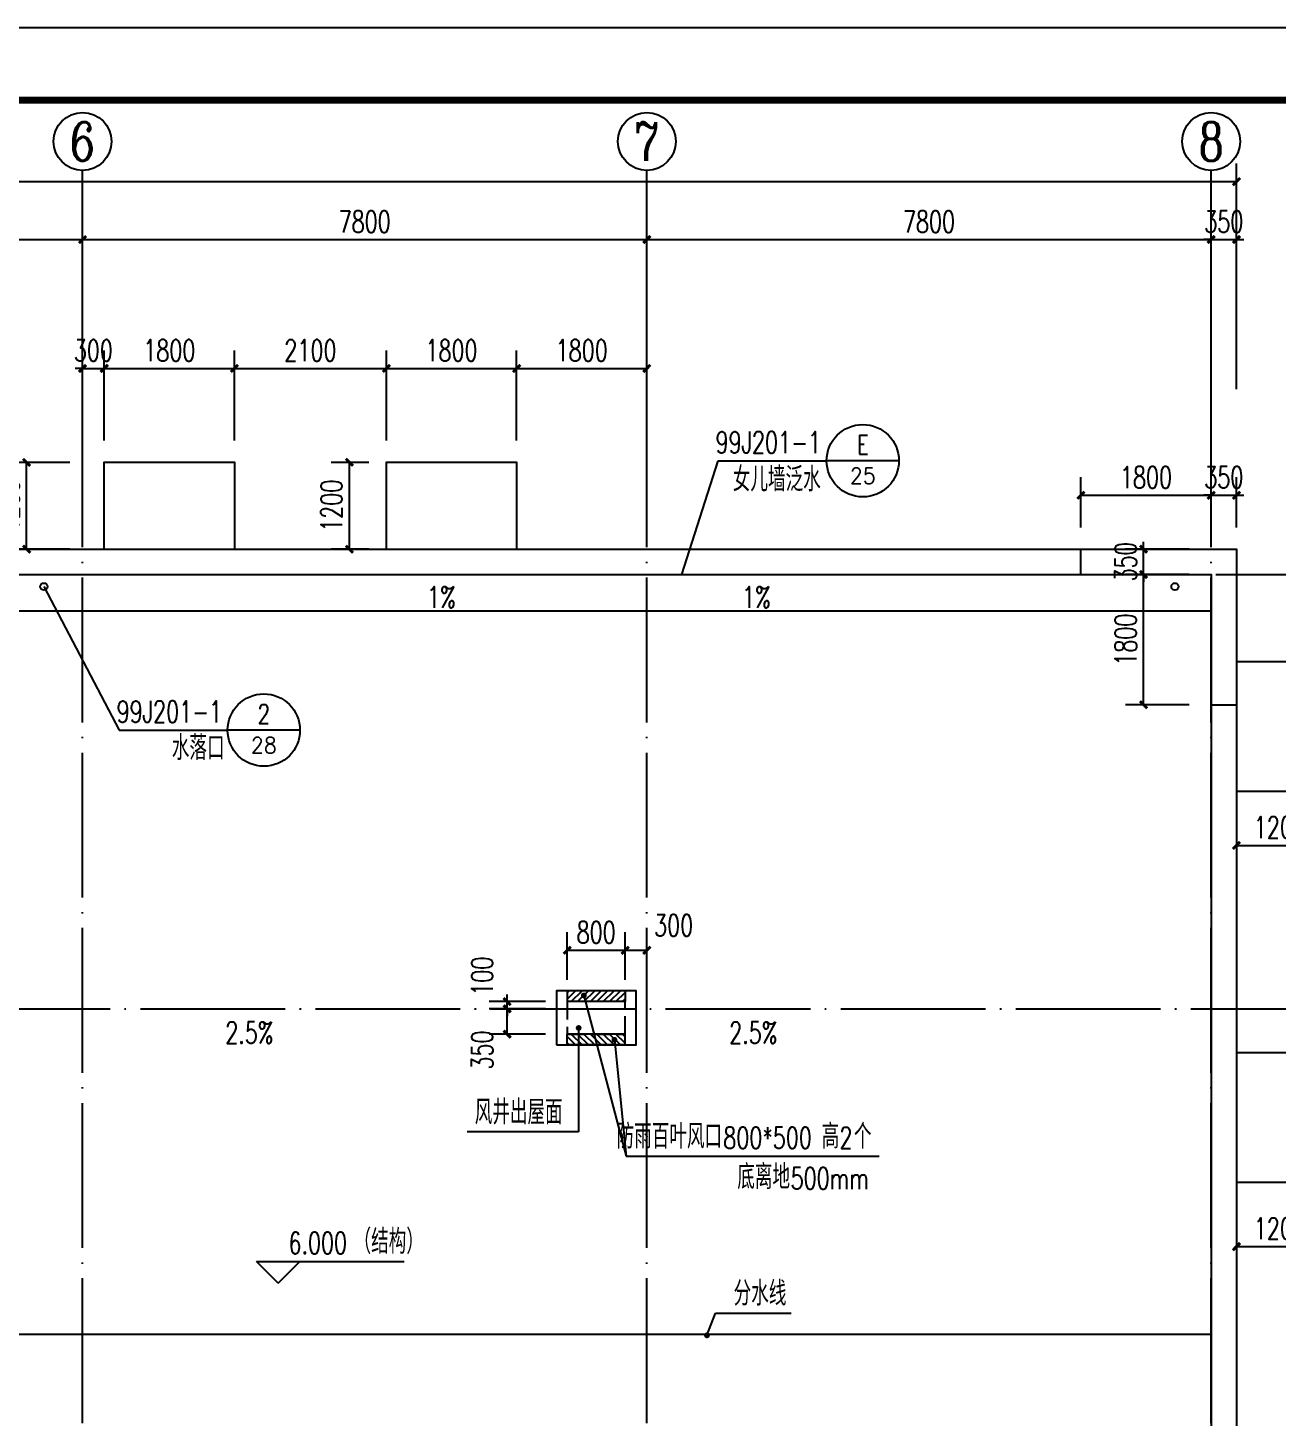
# Model space of a CAD drawing. Extents: x 63793 to 231107, y 20849 to 337643.
# Drawn here: x 187842 to 205112, y 318447 to 337643 of the extents above; entities that cross this region are included whole.
import ezdxf
from ezdxf.enums import TextEntityAlignment as Align

# ---------------------------------------------------------------- set-up
doc = ezdxf.new("R2010")
doc.units = 0
doc.header["$LTSCALE"] = 1000
doc.header["$MEASUREMENT"] = 0
doc.linetypes.add('DASH', pattern=[0.35, 0.25, -0.1])
doc.linetypes.add('DOTE', pattern=[2.42, 2, -0.2, 0.02, -0.2])
for name, color, linetype in [('AXIS', 3, 'Continuous'), ('AXIS_TEXT', 7, 'Continuous'), ('DIM_LEAD', 3, 'Continuous'), ('DIM_SYMB', 3, 'Continuous'), ('DOTE', 1, 'DOTE'), ('PUB_DIM', 3, 'Continuous'), ('PUB_TEXT', 7, 'Continuous'), ('PUB_TITLE', 4, 'Continuous'), ('TFSB', 150, 'Continuous'), ('新块$0$2D_ROOF', 144, 'Continuous'), ('新块$0$PUB_DIM', 3, 'Continuous'), ('新块$0$PUB_TEXT', 7, 'Continuous')]:
    doc.layers.add(name, color=color, linetype=linetype)
doc.styles.add('_TCH_AXIS', font='COMPLEX', dxfattribs={"bigfont": 'GBCBIG'})
doc.styles.add('_TCH_DIM', font='SIMPLEX', dxfattribs={"bigfont": 'GBCBIG'})
doc.styles.add('_TCH_DIM_T3', font='SIMPLEX', dxfattribs={"width": 0.705882, "bigfont": 'GBCBIG'})
doc.styles.add('COMPLEX', font='COMPLEX')
doc.styles.add('新块$0$_TCH_DIM', font='SIMPLEX', dxfattribs={"bigfont": 'GBCBIG'})
doc.dimstyles.new('_TCH_ARCH&&100', dxfattribs={"dimtxt": 297.5, "dimasz": 100, "dimexe": 250, "dimexo": 300, "dimgap": 100, "dimtad": 1, "dimdec": 0, "dimzin": 0, "dimdsep": 46, "dimtxsty": '_TCH_DIM_T3', "dimblk": 'ARCHTICK', "dimcen": 0.09, "dimclrt": 7, "dimazin": 2, "dimtfac": 1, "dimtdec": 0, "dimtix": 1, "dimtmove": 2, "dimatfit": 3, "dimfxl": 0, "dimtolj": 1, "dimtzin": 0, "dimarcsym": 0})

# ---------------------------------------------------------------- blocks, each defined once
blk = doc.blocks.new('_ArchTick')
at = {"color": 0, "linetype": 'ByBlock', "const_width": 0.4}
blk.add_lwpolyline([(-0.5, -0.5), (0.5, 0.5)], dxfattribs=at)
blk = doc.blocks.new('*D1571')
at = {"layer": 'Defpoints', "color": 0, "transparency": 16777216}
for p in [(192288, 331639), (192855, 331639), (192855, 330439)]:
    blk.add_point(p, dxfattribs=at)
at = {"layer": 'PUB_DIM', "color": 0, "lineweight": -2, "transparency": 16777216}
for p, q in [((192555, 331639), (192038, 331639)), ((192288, 330439), (192288, 331639)), ((192555, 330439), (192038, 330439))]:
    blk.add_line(p, q, dxfattribs=at)
at = {"layer": 'PUB_DIM', "color": 0, "lineweight": -2, "transparency": 16777216, "xscale": 100, "yscale": 100, "zscale": 100}
for p, rotation in [((192288, 331639), 90), ((192288, 330439), 270)]:
    blk.add_blockref('_ArchTick', p, dxfattribs=dict(at, rotation=rotation))
at = {"layer": 'PUB_DIM', "color": 7, "transparency": 16777216, "insert": (192040, 331039), "char_height": 297.5, "attachment_point": 5, "rotation": 90, "style": '_TCH_DIM_T3'}
blk.add_mtext('\\A1;1200', dxfattribs=at)
blk = doc.blocks.new('*D1596')
at = {"layer": 'Defpoints', "color": 0, "transparency": 16777216}
for p in [(204549, 321687), (205749, 321687), (205749, 320804)]:
    blk.add_point(p, dxfattribs=at)
at = {"layer": 'PUB_DIM', "color": 0, "lineweight": -2, "transparency": 16777216}
for p, q in [((204549, 321387), (204549, 320554)), ((205749, 321387), (205749, 320554)), ((204549, 320804), (205749, 320804))]:
    blk.add_line(p, q, dxfattribs=at)
at = {"layer": 'PUB_DIM', "color": 0, "lineweight": -2, "transparency": 16777216, "xscale": 100, "yscale": 100, "zscale": 100, "rotation": 180}
blk.add_blockref('_ArchTick', (204549, 320804), dxfattribs=at)
at = {"layer": 'PUB_DIM', "color": 0, "lineweight": -2, "transparency": 16777216, "xscale": 100, "yscale": 100, "zscale": 100}
blk.add_blockref('_ArchTick', (205749, 320804), dxfattribs=at)
at = {"layer": 'PUB_DIM', "color": 7, "transparency": 16777216, "insert": (205149, 321053), "char_height": 297.5, "attachment_point": 5, "style": '_TCH_DIM_T3'}
blk.add_mtext('\\A1;1200', dxfattribs=at)
blk = doc.blocks.new('*D1597')
at = {"layer": 'Defpoints', "color": 0, "transparency": 16777216}
for p in [(204549, 327089), (205749, 327089), (205749, 326347)]:
    blk.add_point(p, dxfattribs=at)
at = {"layer": 'PUB_DIM', "color": 0, "lineweight": -2, "transparency": 16777216}
for p, q in [((204549, 326789), (204549, 326097)), ((205749, 326789), (205749, 326097)), ((204549, 326347), (205749, 326347))]:
    blk.add_line(p, q, dxfattribs=at)
at = {"layer": 'PUB_DIM', "color": 0, "lineweight": -2, "transparency": 16777216, "xscale": 100, "yscale": 100, "zscale": 100, "rotation": 180}
blk.add_blockref('_ArchTick', (204549, 326347), dxfattribs=at)
at = {"layer": 'PUB_DIM', "color": 0, "lineweight": -2, "transparency": 16777216, "xscale": 100, "yscale": 100, "zscale": 100}
blk.add_blockref('_ArchTick', (205749, 326347), dxfattribs=at)
at = {"layer": 'PUB_DIM', "color": 7, "transparency": 16777216, "insert": (205149, 326596), "char_height": 297.5, "attachment_point": 5, "style": '_TCH_DIM_T3'}
blk.add_mtext('\\A1;1200', dxfattribs=at)
blk = doc.blocks.new('*D1600')
at = {"layer": 'Defpoints', "color": 0, "transparency": 16777216}
for p in [(203265, 330089), (204196, 330089), (204196, 328289)]:
    blk.add_point(p, dxfattribs=at)
at = {"layer": 'PUB_DIM', "color": 0, "lineweight": -2, "transparency": 16777216}
for p, q in [((203896, 330089), (203015, 330089)), ((203265, 328289), (203265, 330089)), ((203896, 328289), (203015, 328289))]:
    blk.add_line(p, q, dxfattribs=at)
at = {"layer": 'PUB_DIM', "color": 0, "lineweight": -2, "transparency": 16777216, "xscale": 100, "yscale": 100, "zscale": 100}
for p, rotation in [((203265, 330089), 90), ((203265, 328289), 270)]:
    blk.add_blockref('_ArchTick', p, dxfattribs=dict(at, rotation=rotation))
at = {"layer": 'PUB_DIM', "color": 7, "transparency": 16777216, "insert": (203017, 329189), "char_height": 297.5, "attachment_point": 5, "rotation": 90, "style": '_TCH_DIM_T3'}
blk.add_mtext('\\A1;1800', dxfattribs=at)
blk = doc.blocks.new('*D1601')
at = {"layer": 'Defpoints', "color": 0, "transparency": 16777216}
for p in [(203265, 330439), (204196, 330439), (204196, 330089)]:
    blk.add_point(p, dxfattribs=at)
at = {"layer": 'PUB_DIM', "color": 0, "lineweight": -2, "transparency": 16777216}
for p, q in [((203896, 330439), (203015, 330439)), ((203265, 330439), (203265, 330539)), ((203265, 330089), (203265, 330439)), ((203896, 330089), (203015, 330089)), ((203265, 330089), (203265, 329989))]:
    blk.add_line(p, q, dxfattribs=at)
at = {"layer": 'PUB_DIM', "color": 0, "lineweight": -2, "transparency": 16777216, "xscale": 100, "yscale": 100, "zscale": 100}
for p, rotation in [((203265, 330439), 270), ((203265, 330089), 90)]:
    blk.add_blockref('_ArchTick', p, dxfattribs=dict(at, rotation=rotation))
at = {"layer": 'PUB_DIM', "color": 7, "transparency": 16777216, "insert": (203017, 330264), "char_height": 297.5, "attachment_point": 5, "rotation": 90, "style": '_TCH_DIM_T3'}
blk.add_mtext('\\A1;350', dxfattribs=at)
blk = doc.blocks.new('*D1602')
at = {"layer": 'Defpoints', "color": 0, "transparency": 16777216}
for p in [(196399, 332936), (194599, 331639), (196399, 331639)]:
    blk.add_point(p, dxfattribs=at)
at = {"layer": 'PUB_DIM', "color": 0, "lineweight": -2, "transparency": 16777216}
for p, q in [((194599, 331939), (194599, 333186)), ((196399, 331939), (196399, 333186)), ((194599, 332936), (196399, 332936))]:
    blk.add_line(p, q, dxfattribs=at)
at = {"layer": 'PUB_DIM', "color": 0, "lineweight": -2, "transparency": 16777216, "xscale": 100, "yscale": 100, "zscale": 100, "rotation": 180}
blk.add_blockref('_ArchTick', (194599, 332936), dxfattribs=at)
at = {"layer": 'PUB_DIM', "color": 0, "lineweight": -2, "transparency": 16777216, "xscale": 100, "yscale": 100, "zscale": 100}
blk.add_blockref('_ArchTick', (196399, 332936), dxfattribs=at)
at = {"layer": 'PUB_DIM', "color": 7, "transparency": 16777216, "insert": (195499, 333185), "char_height": 297.5, "attachment_point": 5, "style": '_TCH_DIM_T3'}
blk.add_mtext('\\A1;1800', dxfattribs=at)
blk = doc.blocks.new('*D1603')
at = {"layer": 'Defpoints', "color": 0, "transparency": 16777216}
for p in [(194599, 332936), (192799, 331639), (194599, 331639)]:
    blk.add_point(p, dxfattribs=at)
at = {"layer": 'PUB_DIM', "color": 0, "lineweight": -2, "transparency": 16777216}
for p, q in [((192799, 331939), (192799, 333186)), ((194599, 331939), (194599, 333186)), ((192799, 332936), (194599, 332936))]:
    blk.add_line(p, q, dxfattribs=at)
at = {"layer": 'PUB_DIM', "color": 0, "lineweight": -2, "transparency": 16777216, "xscale": 100, "yscale": 100, "zscale": 100, "rotation": 180}
blk.add_blockref('_ArchTick', (192799, 332936), dxfattribs=at)
at = {"layer": 'PUB_DIM', "color": 0, "lineweight": -2, "transparency": 16777216, "xscale": 100, "yscale": 100, "zscale": 100}
blk.add_blockref('_ArchTick', (194599, 332936), dxfattribs=at)
at = {"layer": 'PUB_DIM', "color": 7, "transparency": 16777216, "insert": (193699, 333185), "char_height": 297.5, "attachment_point": 5, "style": '_TCH_DIM_T3'}
blk.add_mtext('\\A1;1800', dxfattribs=at)
blk = doc.blocks.new('*D1604')
at = {"layer": 'Defpoints', "color": 0, "transparency": 16777216}
for p in [(192799, 332936), (190699, 331639), (192799, 331639)]:
    blk.add_point(p, dxfattribs=at)
at = {"layer": 'PUB_DIM', "color": 0, "lineweight": -2, "transparency": 16777216}
for p, q in [((190699, 331939), (190699, 333186)), ((192799, 331939), (192799, 333186)), ((190699, 332936), (192799, 332936))]:
    blk.add_line(p, q, dxfattribs=at)
at = {"layer": 'PUB_DIM', "color": 0, "lineweight": -2, "transparency": 16777216, "xscale": 100, "yscale": 100, "zscale": 100, "rotation": 180}
blk.add_blockref('_ArchTick', (190699, 332936), dxfattribs=at)
at = {"layer": 'PUB_DIM', "color": 0, "lineweight": -2, "transparency": 16777216, "xscale": 100, "yscale": 100, "zscale": 100}
blk.add_blockref('_ArchTick', (192799, 332936), dxfattribs=at)
at = {"layer": 'PUB_DIM', "color": 7, "transparency": 16777216, "insert": (191749, 333185), "char_height": 297.5, "attachment_point": 5, "style": '_TCH_DIM_T3'}
blk.add_mtext('\\A1;2100', dxfattribs=at)
blk = doc.blocks.new('*D1605')
at = {"layer": 'Defpoints', "color": 0, "transparency": 16777216}
for p in [(190699, 332936), (188899, 331639), (190699, 331639)]:
    blk.add_point(p, dxfattribs=at)
at = {"layer": 'PUB_DIM', "color": 0, "lineweight": -2, "transparency": 16777216}
for p, q in [((188899, 331939), (188899, 333186)), ((190699, 331939), (190699, 333186)), ((188899, 332936), (190699, 332936))]:
    blk.add_line(p, q, dxfattribs=at)
at = {"layer": 'PUB_DIM', "color": 0, "lineweight": -2, "transparency": 16777216, "xscale": 100, "yscale": 100, "zscale": 100, "rotation": 180}
blk.add_blockref('_ArchTick', (188899, 332936), dxfattribs=at)
at = {"layer": 'PUB_DIM', "color": 0, "lineweight": -2, "transparency": 16777216, "xscale": 100, "yscale": 100, "zscale": 100}
blk.add_blockref('_ArchTick', (190699, 332936), dxfattribs=at)
at = {"layer": 'PUB_DIM', "color": 7, "transparency": 16777216, "insert": (189799, 333185), "char_height": 297.5, "attachment_point": 5, "style": '_TCH_DIM_T3'}
blk.add_mtext('\\A1;1800', dxfattribs=at)
blk = doc.blocks.new('*D1606')
at = {"layer": 'Defpoints', "color": 0, "transparency": 16777216}
for p in [(188899, 332936), (188599, 331639), (188899, 331639)]:
    blk.add_point(p, dxfattribs=at)
at = {"layer": 'PUB_DIM', "color": 0, "lineweight": -2, "transparency": 16777216}
for p, q in [((188599, 331939), (188599, 333186)), ((188899, 331939), (188899, 333186)), ((188599, 332936), (188499, 332936)), ((188599, 332936), (188899, 332936)), ((188899, 332936), (188999, 332936))]:
    blk.add_line(p, q, dxfattribs=at)
at = {"layer": 'PUB_DIM', "color": 0, "lineweight": -2, "transparency": 16777216, "xscale": 100, "yscale": 100, "zscale": 100}
blk.add_blockref('_ArchTick', (188599, 332936), dxfattribs=at)
at = {"layer": 'PUB_DIM', "color": 0, "lineweight": -2, "transparency": 16777216, "xscale": 100, "yscale": 100, "zscale": 100, "rotation": 180}
blk.add_blockref('_ArchTick', (188899, 332936), dxfattribs=at)
at = {"layer": 'PUB_DIM', "color": 7, "transparency": 16777216, "insert": (188749, 333185), "char_height": 297.5, "attachment_point": 5, "style": '_TCH_DIM_T3'}
blk.add_mtext('\\A1;300', dxfattribs=at)
blk = doc.blocks.new('*D1607')
at = {"layer": 'Defpoints', "color": 0, "transparency": 16777216}
for p in [(187826, 331639), (188725, 331639), (188725, 330439)]:
    blk.add_point(p, dxfattribs=at)
at = {"layer": 'PUB_DIM', "color": 0, "lineweight": -2, "transparency": 16777216}
for p, q in [((188425, 331639), (187576, 331639)), ((187826, 330439), (187826, 331639)), ((188425, 330439), (187576, 330439))]:
    blk.add_line(p, q, dxfattribs=at)
at = {"layer": 'PUB_DIM', "color": 0, "lineweight": -2, "transparency": 16777216, "xscale": 100, "yscale": 100, "zscale": 100}
for p, rotation in [((187826, 331639), 90), ((187826, 330439), 270)]:
    blk.add_blockref('_ArchTick', p, dxfattribs=dict(at, rotation=rotation))
at = {"layer": 'PUB_DIM', "color": 7, "transparency": 16777216, "insert": (187577, 331039), "char_height": 297.5, "attachment_point": 5, "rotation": 90, "style": '_TCH_DIM_T3'}
blk.add_mtext('\\A1;1200', dxfattribs=at)
blk = doc.blocks.new('*D674')
at = {"layer": 'Defpoints', "color": 0, "transparency": 16777216}
for p in [(194468, 324189), (195299, 324189), (195299, 324089)]:
    blk.add_point(p, dxfattribs=at)
at = {"layer": 'PUB_DIM', "color": 0, "lineweight": -2, "transparency": 16777216}
for p, q in [((194468, 324189), (194468, 324289)), ((194999, 324189), (194218, 324189)), ((194999, 324089), (194218, 324089)), ((194468, 324089), (194468, 324189)), ((194468, 324089), (194468, 323989))]:
    blk.add_line(p, q, dxfattribs=at)
at = {"layer": 'PUB_DIM', "color": 0, "lineweight": -2, "transparency": 16777216, "xscale": 100, "yscale": 100, "zscale": 100}
for p, rotation in [((194468, 324189), 270), ((194468, 324089), 90)]:
    blk.add_blockref('_ArchTick', p, dxfattribs=dict(at, rotation=rotation))
at = {"layer": 'PUB_DIM', "color": 7, "transparency": 16777216, "insert": (194123, 324539), "char_height": 297.5, "attachment_point": 5, "rotation": 90, "style": '_TCH_DIM_T3'}
blk.add_mtext('\\A1;100', dxfattribs=at)
blk = doc.blocks.new('*D675')
at = {"layer": 'Defpoints', "color": 0, "transparency": 16777216}
for p in [(194468, 324089), (195299, 324089), (195299, 323739)]:
    blk.add_point(p, dxfattribs=at)
at = {"layer": 'PUB_DIM', "color": 0, "lineweight": -2, "transparency": 16777216}
for p, q in [((194999, 324089), (194218, 324089)), ((194468, 323739), (194468, 324089)), ((194999, 323739), (194218, 323739))]:
    blk.add_line(p, q, dxfattribs=at)
at = {"layer": 'PUB_DIM', "color": 0, "lineweight": -2, "transparency": 16777216, "xscale": 100, "yscale": 100, "zscale": 100}
for p, rotation in [((194468, 324089), 90), ((194468, 323739), 270)]:
    blk.add_blockref('_ArchTick', p, dxfattribs=dict(at, rotation=rotation))
at = {"layer": 'PUB_DIM', "color": 7, "transparency": 16777216, "insert": (194123, 323519), "char_height": 297.5, "attachment_point": 5, "rotation": 90, "style": '_TCH_DIM_T3'}
blk.add_mtext('\\A1;350', dxfattribs=at)
blk = doc.blocks.new('*D676')
at = {"layer": 'Defpoints', "color": 0, "transparency": 16777216}
for p in [(196399, 324897), (196099, 324189), (196399, 324189)]:
    blk.add_point(p, dxfattribs=at)
at = {"layer": 'PUB_DIM', "color": 0, "lineweight": -2, "transparency": 16777216}
for p, q in [((196099, 324489), (196099, 325147)), ((196399, 324489), (196399, 325147)), ((196099, 324897), (196399, 324897))]:
    blk.add_line(p, q, dxfattribs=at)
at = {"layer": 'PUB_DIM', "color": 0, "lineweight": -2, "transparency": 16777216, "xscale": 100, "yscale": 100, "zscale": 100, "rotation": 180}
blk.add_blockref('_ArchTick', (196099, 324897), dxfattribs=at)
at = {"layer": 'PUB_DIM', "color": 0, "lineweight": -2, "transparency": 16777216, "xscale": 100, "yscale": 100, "zscale": 100}
blk.add_blockref('_ArchTick', (196399, 324897), dxfattribs=at)
at = {"layer": 'PUB_DIM', "color": 7, "transparency": 16777216, "insert": (196769, 325242), "char_height": 297.5, "attachment_point": 5, "style": '_TCH_DIM_T3'}
blk.add_mtext('\\A1;300', dxfattribs=at)
blk = doc.blocks.new('*D677')
at = {"layer": 'Defpoints', "color": 0, "transparency": 16777216}
for p in [(196099, 324897), (195299, 324189), (196099, 324189)]:
    blk.add_point(p, dxfattribs=at)
at = {"layer": 'PUB_DIM', "color": 0, "lineweight": -2, "transparency": 16777216}
for p, q in [((195299, 324489), (195299, 325147)), ((196099, 324489), (196099, 325147)), ((195299, 324897), (196099, 324897))]:
    blk.add_line(p, q, dxfattribs=at)
at = {"layer": 'PUB_DIM', "color": 0, "lineweight": -2, "transparency": 16777216, "xscale": 100, "yscale": 100, "zscale": 100, "rotation": 180}
blk.add_blockref('_ArchTick', (195299, 324897), dxfattribs=at)
at = {"layer": 'PUB_DIM', "color": 0, "lineweight": -2, "transparency": 16777216, "xscale": 100, "yscale": 100, "zscale": 100}
blk.add_blockref('_ArchTick', (196099, 324897), dxfattribs=at)
at = {"layer": 'PUB_DIM', "color": 7, "transparency": 16777216, "insert": (195699, 325146), "char_height": 297.5, "attachment_point": 5, "style": '_TCH_DIM_T3'}
blk.add_mtext('\\A1;800', dxfattribs=at)
blk = doc.blocks.new('*D713')
at = {"layer": 'Defpoints', "color": 0, "transparency": 16777216}
for p in [(204199, 331184), (202399, 330439), (204199, 330439)]:
    blk.add_point(p, dxfattribs=at)
at = {"layer": 'PUB_DIM', "color": 0, "lineweight": -2, "transparency": 16777216}
for p, q in [((202399, 330739), (202399, 331434)), ((204199, 330739), (204199, 331434)), ((202399, 331184), (204199, 331184))]:
    blk.add_line(p, q, dxfattribs=at)
at = {"layer": 'PUB_DIM', "color": 0, "lineweight": -2, "transparency": 16777216, "xscale": 100, "yscale": 100, "zscale": 100, "rotation": 180}
blk.add_blockref('_ArchTick', (202399, 331184), dxfattribs=at)
at = {"layer": 'PUB_DIM', "color": 0, "lineweight": -2, "transparency": 16777216, "xscale": 100, "yscale": 100, "zscale": 100}
blk.add_blockref('_ArchTick', (204199, 331184), dxfattribs=at)
at = {"layer": 'PUB_DIM', "color": 7, "transparency": 16777216, "insert": (203299, 331432), "char_height": 297.5, "attachment_point": 5, "style": '_TCH_DIM_T3'}
blk.add_mtext('\\A1;1800', dxfattribs=at)
blk = doc.blocks.new('*D714')
at = {"layer": 'Defpoints', "color": 0, "transparency": 16777216}
for p in [(204549, 331184), (204199, 330439), (204549, 330439)]:
    blk.add_point(p, dxfattribs=at)
at = {"layer": 'PUB_DIM', "color": 0, "lineweight": -2, "transparency": 16777216}
for p, q in [((204199, 330739), (204199, 331434)), ((204549, 330739), (204549, 331434)), ((204199, 331184), (204099, 331184)), ((204199, 331184), (204549, 331184)), ((204549, 331184), (204649, 331184))]:
    blk.add_line(p, q, dxfattribs=at)
at = {"layer": 'PUB_DIM', "color": 0, "lineweight": -2, "transparency": 16777216, "xscale": 100, "yscale": 100, "zscale": 100}
blk.add_blockref('_ArchTick', (204199, 331184), dxfattribs=at)
at = {"layer": 'PUB_DIM', "color": 0, "lineweight": -2, "transparency": 16777216, "xscale": 100, "yscale": 100, "zscale": 100, "rotation": 180}
blk.add_blockref('_ArchTick', (204549, 331184), dxfattribs=at)
at = {"layer": 'PUB_DIM', "color": 7, "transparency": 16777216, "insert": (204374, 331432), "char_height": 297.5, "attachment_point": 5, "style": '_TCH_DIM_T3'}
blk.add_mtext('\\A1;350', dxfattribs=at)
blk = doc.blocks.new('*D770')
at = {"layer": 'AXIS', "color": 0, "lineweight": -2, "transparency": 16777216}
for p, q in [((180799, 332650), (180799, 334967)), ((188599, 332650), (188599, 334967)), ((180799, 334717), (188599, 334717))]:
    blk.add_line(p, q, dxfattribs=at)
at = {"layer": 'Defpoints', "color": 0, "transparency": 16777216}
for p in [(188599, 334717), (180799, 332350), (188599, 332350)]:
    blk.add_point(p, dxfattribs=at)
at = {"layer": 'AXIS', "color": 0, "lineweight": -2, "transparency": 16777216, "xscale": 100, "yscale": 100, "zscale": 100, "rotation": 180}
blk.add_blockref('_ArchTick', (180799, 334717), dxfattribs=at)
at = {"layer": 'AXIS', "color": 0, "lineweight": -2, "transparency": 16777216, "xscale": 100, "yscale": 100, "zscale": 100}
blk.add_blockref('_ArchTick', (188599, 334717), dxfattribs=at)
at = {"layer": 'AXIS', "color": 7, "transparency": 16777216, "insert": (184699, 334965), "char_height": 297.5, "attachment_point": 5, "style": '_TCH_DIM_T3'}
blk.add_mtext('\\A1;7800', dxfattribs=at)
blk = doc.blocks.new('*D771')
at = {"layer": 'AXIS', "color": 0, "lineweight": -2, "transparency": 16777216}
for p, q in [((188599, 332650), (188599, 334967)), ((196399, 332650), (196399, 334967)), ((188599, 334717), (196399, 334717))]:
    blk.add_line(p, q, dxfattribs=at)
at = {"layer": 'Defpoints', "color": 0, "transparency": 16777216}
for p in [(196399, 334717), (188599, 332350), (196399, 332350)]:
    blk.add_point(p, dxfattribs=at)
at = {"layer": 'AXIS', "color": 0, "lineweight": -2, "transparency": 16777216, "xscale": 100, "yscale": 100, "zscale": 100, "rotation": 180}
blk.add_blockref('_ArchTick', (188599, 334717), dxfattribs=at)
at = {"layer": 'AXIS', "color": 0, "lineweight": -2, "transparency": 16777216, "xscale": 100, "yscale": 100, "zscale": 100}
blk.add_blockref('_ArchTick', (196399, 334717), dxfattribs=at)
at = {"layer": 'AXIS', "color": 7, "transparency": 16777216, "insert": (192499, 334965), "char_height": 297.5, "attachment_point": 5, "style": '_TCH_DIM_T3'}
blk.add_mtext('\\A1;7800', dxfattribs=at)
blk = doc.blocks.new('*D772')
at = {"layer": 'AXIS', "color": 0, "lineweight": -2, "transparency": 16777216}
for p, q in [((196399, 332650), (196399, 334967)), ((204199, 332650), (204199, 334967)), ((196399, 334717), (204199, 334717))]:
    blk.add_line(p, q, dxfattribs=at)
at = {"layer": 'Defpoints', "color": 0, "transparency": 16777216}
for p in [(204199, 334717), (196399, 332350), (204199, 332350)]:
    blk.add_point(p, dxfattribs=at)
at = {"layer": 'AXIS', "color": 0, "lineweight": -2, "transparency": 16777216, "xscale": 100, "yscale": 100, "zscale": 100, "rotation": 180}
blk.add_blockref('_ArchTick', (196399, 334717), dxfattribs=at)
at = {"layer": 'AXIS', "color": 0, "lineweight": -2, "transparency": 16777216, "xscale": 100, "yscale": 100, "zscale": 100}
blk.add_blockref('_ArchTick', (204199, 334717), dxfattribs=at)
at = {"layer": 'AXIS', "color": 7, "transparency": 16777216, "insert": (200299, 334965), "char_height": 297.5, "attachment_point": 5, "style": '_TCH_DIM_T3'}
blk.add_mtext('\\A1;7800', dxfattribs=at)
blk = doc.blocks.new('*D773')
at = {"layer": 'AXIS', "color": 0, "lineweight": -2, "transparency": 16777216}
for p, q in [((204199, 332650), (204199, 334967)), ((204549, 332650), (204549, 334967)), ((204199, 334717), (204099, 334717)), ((204199, 334717), (204549, 334717)), ((204549, 334717), (204649, 334717))]:
    blk.add_line(p, q, dxfattribs=at)
at = {"layer": 'Defpoints', "color": 0, "transparency": 16777216}
for p in [(204549, 334717), (204199, 332350), (204549, 332350)]:
    blk.add_point(p, dxfattribs=at)
at = {"layer": 'AXIS', "color": 0, "lineweight": -2, "transparency": 16777216, "xscale": 100, "yscale": 100, "zscale": 100}
blk.add_blockref('_ArchTick', (204199, 334717), dxfattribs=at)
at = {"layer": 'AXIS', "color": 0, "lineweight": -2, "transparency": 16777216, "xscale": 100, "yscale": 100, "zscale": 100, "rotation": 180}
blk.add_blockref('_ArchTick', (204549, 334717), dxfattribs=at)
at = {"layer": 'AXIS', "color": 7, "transparency": 16777216, "insert": (204374, 334965), "char_height": 297.5, "attachment_point": 5, "style": '_TCH_DIM_T3'}
blk.add_mtext('\\A1;350', dxfattribs=at)
blk = doc.blocks.new('*D796')
at = {"layer": 'AXIS', "color": 0, "lineweight": -2, "transparency": 16777216}
for p, q in [((142649, 333950), (142649, 335767)), ((204549, 333950), (204549, 335767)), ((142649, 335517), (204549, 335517))]:
    blk.add_line(p, q, dxfattribs=at)
at = {"layer": 'Defpoints', "color": 0, "transparency": 16777216}
for p in [(204549, 335517), (142649, 333650), (204549, 333650)]:
    blk.add_point(p, dxfattribs=at)
at = {"layer": 'AXIS', "color": 0, "lineweight": -2, "transparency": 16777216, "xscale": 100, "yscale": 100, "zscale": 100, "rotation": 180}
blk.add_blockref('_ArchTick', (142649, 335517), dxfattribs=at)
at = {"layer": 'AXIS', "color": 0, "lineweight": -2, "transparency": 16777216, "xscale": 100, "yscale": 100, "zscale": 100}
blk.add_blockref('_ArchTick', (204549, 335517), dxfattribs=at)
at = {"layer": 'AXIS', "color": 7, "transparency": 16777216, "insert": (173599, 335765), "char_height": 297.5, "attachment_point": 5, "style": '_TCH_DIM_T3'}
blk.add_mtext('\\A1;61900', dxfattribs=at)
blk = doc.blocks.new('_AXISO')
blk.add_circle((0, 0), 0.5)
at = {"layer": 'AXIS_TEXT', "style": 'COMPLEX', "width": 1.041667}
blk.add_attdef('A', text='', height=0.56, dxfattribs=at).set_placement((-0.25, -0.28), (0.25, -0.28), align=Align.FIT)

msp = doc.modelspace()

# ---------------------------------------------------------------- hatches: boundary and pattern name
at = {"layer": 'TFSB'}
h = msp.add_hatch(dxfattribs=at)
h.set_pattern_fill('ANSI31', color=256, scale=500, angle=180, style=0)
h.set_pattern_definition([(225, (413076.6, 402081.95), (44.194174, -44.194174), [])])
h.paths.add_polyline_path([(195299.3, 324189.2), (195674.3, 324189.2), (195674.3, 324339.2), (195299.3, 324339.2)])
h.paths.add_polyline_path([(195674.3, 324189.2), (196099.3, 324189.2), (196099.3, 324339.2), (195674.3, 324339.2)])
h = msp.add_hatch(dxfattribs=at)
h.set_pattern_fill('ANSI31', color=256, scale=500, angle=180, style=0)
h.set_pattern_definition([(135, (413076.6, 245846.42), (44.194174, 44.194174), [])])
h.paths.add_polyline_path([(195299.3, 323739.2), (195674.3, 323739.2), (195674.3, 323589.2), (195299.3, 323589.2)])
h.paths.add_polyline_path([(195674.3, 323739.2), (196099.3, 323739.2), (196099.3, 323589.2), (195674.3, 323589.2)])

# ---------------------------------------------------------------- linework, layer by layer
msp.add_line((204199.3, 319589.2), (183299.3, 319589.2))
for points in [[(188899.3, 330439.2), (188899.3, 331639.2), (190699.3, 331639.2), (190699.3, 330439.2)], [(192799.3, 330439.2), (192799.3, 331639.2), (194599.3, 331639.2), (194599.3, 330439.2)], [(204549.3, 328889.2), (205749.3, 328889.2), (205749.3, 327089.2), (204549.3, 327089.2)], [(204549.3, 323487.1), (205749.3, 323487.1), (205749.3, 321687.1), (204549.3, 321687.1)]]:
    msp.add_lwpolyline(points)
at = {"layer": 'AXIS'}
for p, q in [((188599.3, 330781.2), (188599.3, 335672.3)), ((196399.3, 330781.2), (196399.3, 335672.3)), ((204199.3, 330781.2), (204199.3, 335672.3))]:
    msp.add_line(p, q, dxfattribs=at)
at = {"layer": 'DIM_LEAD'}
for p, q in [((196884.5, 330089.2), (197385.5, 331661.5)), ((197385.5, 331661.5), (198883.8, 331661.5)), ((199883.8, 331661.5), (198883.8, 331661.5)), ((188064.9, 329921.3), (189106.6, 327939.6)), ((189106.6, 327939.6), (190604.9, 327939.6)), ((191604.9, 327939.6), (190604.9, 327939.6)), ((195529.2, 324273.9), (196112, 322053.4)), ((195529.2, 324273.9), (196112, 322053.4)), ((195529.2, 324273.9), (196112, 322053.4)), ((195529.2, 324273.9), (196112, 322053.4)), ((195456.6, 323824), (195456.6, 322387.2)), ((195950.9, 323661.3), (196112, 322053.4)), ((195456.6, 322387.2), (193914.8, 322387.2)), ((196112, 322053.4), (199611.8, 322053.4)), ((197230.3, 319577.7), (197347.7, 319883.5)), ((197347.7, 319883.5), (198396.1, 319883.5))]:
    msp.add_line(p, q, dxfattribs=at)
at = {"layer": 'DIM_LEAD', "const_width": 40}
for points in [[(195524.1, 324293.3, 1), (195534.2, 324254.6, 1)], [(195524.1, 324293.3, 1), (195534.2, 324254.6, 1)], [(195524.1, 324293.3, 1), (195534.2, 324254.6, 1)], [(195524.1, 324293.3, 1), (195534.2, 324254.6, 1)], [(195456.6, 323844, 1), (195456.6, 323804, 1)], [(195948.9, 323681.2, 1), (195952.9, 323641.4, 1)], [(197223.1, 319559, 1), (197237.5, 319596.4, 1)]]:
    msp.add_lwpolyline(points, format="xyb", close=True, dxfattribs=at)
at = {"layer": 'DIM_LEAD'}
for centre, radius in [((199383.8, 331661.5), 500), ((196884.5, 330089.2), 0), ((188064.9, 329921.3), 0), ((191104.9, 327939.6), 500)]:
    msp.add_circle(centre, radius, dxfattribs=at)
at = {"layer": 'DIM_SYMB'}
for points in [[(193256.5, 329776.1, 0, 0, 0), (192239.2, 329776.1, 80, 0, 0), (191939.2, 329776.1, 0, 0, 0)], [(198160.6, 329776.1, 0, 0, 0), (199177.9, 329776.1, 80, 0, 0), (199477.9, 329776.1, 0, 0, 0)], [(190912.5, 324012.5, 0, 0, 0), (190912.5, 325029.8, 80, 0, 0), (190912.5, 325329.8, 0, 0, 0)], [(197877.6, 324012.5, 0, 0, 0), (197877.6, 325029.8, 80, 0, 0), (197877.6, 325329.8, 0, 0, 0)]]:
    msp.add_lwpolyline(points, format="xyseb", dxfattribs=at)
at = {"layer": 'DOTE'}
for p, q in [((188599.3, 303846.2), (188599.3, 333311.6)), ((196399.3, 303846.2), (196399.3, 333311.6)), ((204199.3, 303846.2), (204199.3, 333311.6)), ((163124.3, 330089.2), (206199.3, 330089.2)), ((140999.3, 324089.2), (206199.3, 324089.2))]:
    msp.add_line(p, q, dxfattribs=at)
at = {"layer": 'PUB_TITLE'}
msp.add_lwpolyline([(129770.5, 295642.6), (218970.5, 295642.6), (218970.5, 337642.6), (129770.5, 337642.6)], close=True, dxfattribs=at)
at = {"layer": 'PUB_TITLE', "const_width": 100}
msp.add_lwpolyline([(132270.5, 296642.6), (217970.5, 296642.6), (217970.5, 336642.6), (132270.5, 336642.6)], close=True, dxfattribs=at)
at = {"layer": 'TFSB'}
for p, q in [((195299.3, 324339.2), (195299.3, 324189.2)), ((196099.3, 324339.2), (195299.3, 324339.2)), ((196099.3, 324339.2), (196099.3, 324189.2)), ((196099.3, 324189.2), (195299.3, 324189.2)), ((195299.3, 323589.2), (195299.3, 323739.2)), ((196099.3, 323739.2), (195299.3, 323739.2)), ((196099.3, 323589.2), (196099.3, 323739.2)), ((196099.3, 323589.2), (195299.3, 323589.2))]:
    msp.add_line(p, q, dxfattribs=at)
at = {"layer": '新块$0$2D_ROOF', "color": 42}
for p, q in [((202399.3, 330089.2), (202399.3, 330439.2)), ((204199.3, 328289.2), (204549.3, 328289.2))]:
    msp.add_line(p, q, dxfattribs=at)
for points in [[(183299.3, 330439.2), (204549.3, 330439.2), (204549.3, 308739.2), (183299.3, 308739.2)], [(183299.3, 330089.2), (204199.3, 330089.2), (204199.3, 309089.2), (183299.3, 309089.2)], [(183299.3, 329589.2), (204199.3, 329589.2)]]:
    msp.add_lwpolyline(points, dxfattribs=at)
msp.add_lwpolyline([(195149.3, 323589.2), (196249.3, 323589.2), (196249.3, 324339.2), (195149.3, 324339.2)], close=True, dxfattribs=at)
at = {"layer": '新块$0$2D_ROOF', "color": 42, "linetype": 'DASH'}
msp.add_lwpolyline([(195299.3, 323739.2), (196099.3, 323739.2), (196099.3, 324189.2), (195299.3, 324189.2)], close=True, dxfattribs=at)
at = {"layer": '新块$0$2D_ROOF', "color": 3}
for centre in [(188064.9, 329921.3), (203699.2, 329921.3)]:
    msp.add_circle(centre, 50, dxfattribs=at)
at = {"layer": '新块$0$PUB_DIM'}
for p, q in [((191302, 320299.8), (191002, 320599.8)), ((191002, 320599.8), (193047.1, 320599.8)), ((191302, 320299.8), (191602, 320599.8))]:
    msp.add_line(p, q, dxfattribs=at)

# ---------------------------------------------------------------- block references
at = {"layer": 'AXIS'}
ref = msp.add_blockref('_AXISO', (188599.3, 336072.3), dxfattribs=dict(at, xscale=800, yscale=800, zscale=800))
ref.add_attrib('A', '6', dxfattribs={"layer": 'AXIS_TEXT', "height": 532.5, "style": '_TCH_AXIS'}).set_placement((188421.8, 335806), (188776.8, 335806), align=Align.FIT)
ref = msp.add_blockref('_AXISO', (196399.3, 336072.3), dxfattribs=dict(at, xscale=800, yscale=800, zscale=800))
ref.add_attrib('A', '7', dxfattribs={"layer": 'AXIS_TEXT', "height": 532.5, "style": '_TCH_AXIS'}).set_placement((196221.8, 335806), (196576.8, 335806), align=Align.FIT)
ref = msp.add_blockref('_AXISO', (204199.3, 336072.3), dxfattribs=dict(at, xscale=800, yscale=800, zscale=800))
ref.add_attrib('A', '8', dxfattribs={"layer": 'AXIS_TEXT', "height": 532.5, "style": '_TCH_AXIS'}).set_placement((204021.8, 335806), (204376.8, 335806), align=Align.FIT)

# ---------------------------------------------------------------- texts
at = {"layer": 'PUB_TEXT', "style": '_TCH_DIM', "width": 0.705882}
for s, p in [('99J201-1', (197348.8, 331766.5)), ('1%%%', (193361.5, 329627.3)), ('1%%%', (197715.6, 329627.3)), ('99J201-1', (189069.9, 328044.6)), ('2.5%%%', (190572.5, 323610)), ('2.5%%%', (197537.6, 323610)), ('800*500', (197455.3, 322158.4)), ('2', (199061, 322158.4)), ('500mm', (198386.8, 321598.4))]:
    msp.add_text(s, height=297.5, dxfattribs=at).set_placement(p)
at = {"layer": 'PUB_TEXT', "style": '_TCH_DIM'}
for s, height, p, p2 in [('E', 262.5, (199302.5, 331753.8), (199465, 331753.8)), ('25', 219.66, (199206, 331342.7), (199561.6, 331342.7)), ('2', 261, (191017.9, 328032.1), (191191.9, 328032.1)), ('28', 219.66, (190927.1, 327620.8), (191282.7, 327620.8))]:
    msp.add_text(s, height=height, dxfattribs=at).set_placement(p, p2, align=Align.FIT)
for s, height, p in [('女儿墙泛水', 337.59, (197587.3, 331236.2)), ('水落口', 337.59, (189833.4, 327525.5)), ('风井出屋面', 337.59, (194019.8, 322492.2)), ('防雨百叶风口', 337.59, (195980.8, 322158.4)), ('高', 337.6, (198815.3, 322158.4)), ('个', 337.6, (199261, 322158.4)), ('底离地', 337.59, (197649.5, 321598.4)), ('分水线', 337.59, (197598.6, 319988.5))]:
    msp.add_text(s, height=height, dxfattribs=at).set_placement(p)
at = {"layer": '新块$0$PUB_TEXT', "style": '新块$0$_TCH_DIM', "width": 0.705882}
msp.add_text('6.000', height=297.5, dxfattribs=at).set_placement((191445.3, 320704.8))
at = {"layer": '新块$0$PUB_TEXT', "style": '新块$0$_TCH_DIM'}
msp.add_text('（结构）', height=337.59, dxfattribs=at).set_placement((192345.3, 320704.8))

# ---------------------------------------------------------------- dimensions: what is measured, and where the dimension line sits
at = {"layer": 'AXIS'}
for p1, p2, distance, text, picture, middle in [((142649.3, 333650.1), (204549.3, 333650.1), 1866.7, '61900', '*D796', (173599.3, 335765.5)), ((180799.3, 332350.1), (188599.3, 332350.1), 2366.7, '7800', '*D770', (184699.3, 334965.5)), ((188599.3, 332350.1), (196399.3, 332350.1), 2366.7, '7800', '*D771', (192499.3, 334965.5)), ((196399.3, 332350.1), (204199.3, 332350.1), 2366.7, '7800', '*D772', (200299.3, 334965.5)), ((204199.3, 332350.1), (204549.3, 332350.1), 2366.7, '350', '*D773', (204374.3, 334965.5))]:
    dim = msp.add_aligned_dim(p1=p1, p2=p2, distance=distance, text=text, dimstyle='_TCH_ARCH&&100', dxfattribs=at)
    dim.commit()
    dim.dimension.update_dxf_attribs({"geometry": picture, "text_midpoint": middle})
at = {"layer": 'PUB_DIM'}
for p1, p2, distance, text, picture, middle in [((188599.3, 331639.2), (188899.3, 331639.2), 1297.1, '300', '*D1606', (188749.3, 333185)), ((188899.3, 331639.2), (190699.3, 331639.2), 1297.1, '1800', '*D1605', (189799.3, 333185)), ((190699.3, 331639.2), (192799.3, 331639.2), 1297.1, '2100', '*D1604', (191749.3, 333185)), ((192799.3, 331639.2), (194599.3, 331639.2), 1297.1, '1800', '*D1603', (193699.3, 333185)), ((194599.3, 331639.2), (196399.3, 331639.2), 1297.1, '1800', '*D1602', (195499.3, 333185)), ((188724.7, 330439.2), (188724.7, 331639.2), 898.8, '1200', '*D1607', (187577.1, 331039.2)), ((192855.4, 330439.2), (192855.4, 331639.2), 567.2, '1200', '*D1571', (192039.5, 331039.2)), ((202399.3, 330439.2), (204199.3, 330439.2), 744.5, '1800', '*D713', (203299.3, 331432.4)), ((204199.3, 330439.2), (204549.3, 330439.2), 744.5, '350', '*D714', (204374.3, 331432.4)), ((204195.6, 330089.2), (204195.6, 330439.2), 930.3, '350', '*D1601', (203016.5, 330264.2)), ((204195.6, 328289.2), (204195.6, 330089.2), 930.3, '1800', '*D1600', (203016.5, 329189.2)), ((204549.3, 327089.2), (205749.3, 327089.2), -741.9, '1200', '*D1597', (205149.3, 326596)), ((195299.3, 324189.2), (196099.3, 324189.2), 707.6, '800', '*D677', (195699.3, 325145.6)), ((204549.3, 321687.1), (205749.3, 321687.1), -883.4, '1200', '*D1596', (205149.3, 321052.5))]:
    dim = msp.add_aligned_dim(p1=p1, p2=p2, distance=distance, text=text, dimstyle='_TCH_ARCH&&100', dxfattribs=at)
    dim.commit()
    dim.dimension.update_dxf_attribs({"geometry": picture, "text_midpoint": middle})
for base, p1, p2, angle, text, picture, middle in [((196399.3, 324896.8), (196099.3, 324189.2), (196399.3, 324189.2), 0, '300', '*D676', (196769.3, 325241.8)), ((194467.8, 324189.2), (195299.3, 324089.2), (195299.3, 324189.2), 90, '100', '*D674', (194122.8, 324539.2)), ((194467.8, 324089.2), (195299.3, 323739.2), (195299.3, 324089.2), 90, '350', '*D675', (194122.8, 323519.2))]:
    dim = msp.add_linear_dim(base=base, p1=p1, p2=p2, angle=angle, text=text, dimstyle='_TCH_ARCH&&100', dxfattribs=at)
    dim.commit()
    dim.dimension.update_dxf_attribs({"geometry": picture, "text_midpoint": middle, "dimtype": 129})

doc.saveas('drawing.dxf')
